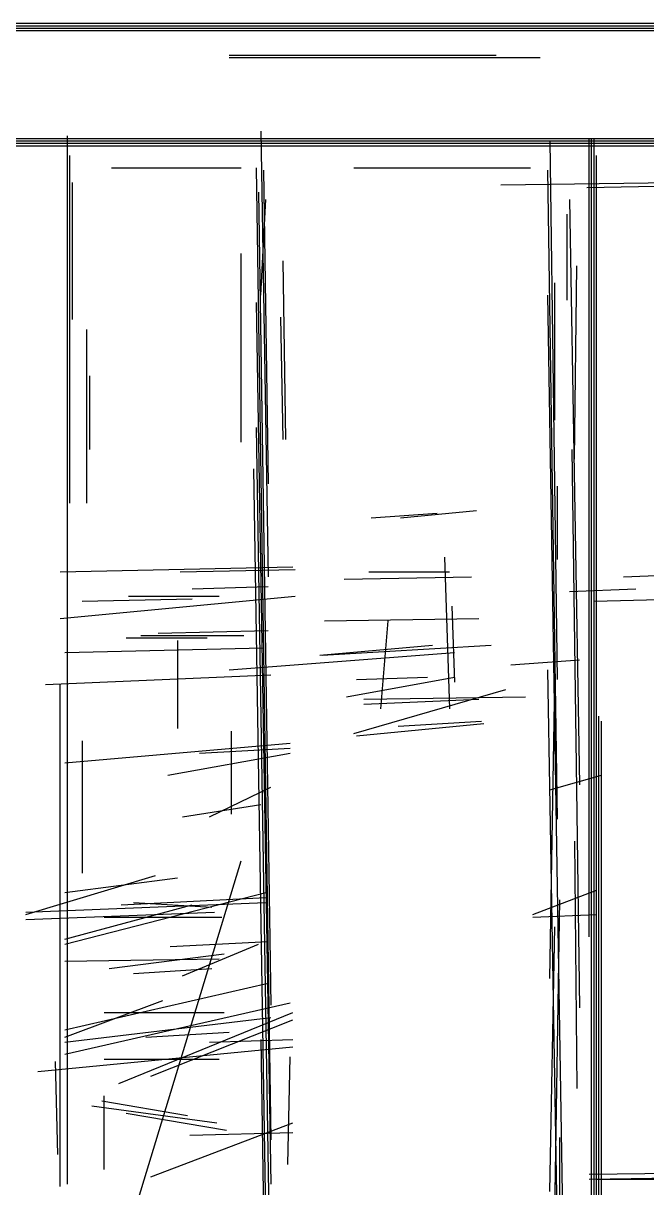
# Model space of a CAD drawing. Header units: metres. Extents: x 0.1 to 46.8, y -33.1 to 0.
# Drawn here: x 33.63 to 36.175, y -11.685 to -6.93 of the extents above; entities that cross this region are included whole.
import ezdxf

# ---------------------------------------------------------------- set-up
doc = ezdxf.new("R2010")
doc.units = ezdxf.units.M
doc.layers.add('Lines', color=7, linetype='Continuous')
doc.layers.add('Walls', color=2, linetype='Continuous')

msp = doc.modelspace()

# ---------------------------------------------------------------- linework, layer by layer
at = {"layer": 'Lines'}
for p, q in [((5.47, -6.93), (39.56, -6.93)), ((22.32, -6.94), (39.56, -6.94)), ((22.32, -6.95), (43, -6.95)), ((22.57, -6.96), (43.01, -6.96)), ((34.47, -7.06), (35.56, -7.06)), ((34.47, -7.07), (35.74, -7.07)), ((34.6, -7.37), (34.63, -9.19)), ((25.45, -7.4), (38.79, -7.4)), ((25.51, -7.41), (40.05, -7.41)), ((33.81, -11.67), (33.81, -7.39)), ((35.78, -7.41), (35.81, -9.61)), ((35.94, -10.66), (35.94, -7.4)), ((35.95, -12.69), (35.95, -7.4)), ((35.96, -12.94), (35.96, -7.4)), ((22.21, -7.42), (42.52, -7.42)), ((22.56, -7.43), (42.53, -7.43)), ((33.82, -8.89), (33.82, -7.47)), ((35.97, -14.13), (35.97, -7.47)), ((33.99, -7.52), (34.52, -7.52)), ((34.58, -7.52), (34.64, -11.49)), ((34.61, -7.53), (34.63, -8.81)), ((34.98, -7.52), (35.7, -7.52)), ((35.77, -7.53), (35.81, -10.18)), ((33.83, -7.58), (33.83, -8.14)), ((35.58, -7.59), (36.99, -7.57)), ((35.93, -7.6), (37.01, -7.58)), ((34.59, -7.62), (34.64, -10.94)), ((34.6, -8.04), (34.62, -7.65)), ((35.86, -7.65), (35.9, -10.04)), ((35.85, -8.06), (35.85, -7.71)), ((34.52, -8.64), (34.52, -7.87)), ((34.69, -7.9), (34.7, -8.63)), ((35.88, -8.71), (35.89, -7.92)), ((35.8, -8.55), (35.8, -7.99)), ((34.58, -8.07), (34.64, -11.67)), ((35.77, -8.04), (35.9, -16.05)), ((34.68, -8.13), (34.69, -8.63)), ((33.89, -8.89), (33.89, -8.18)), ((33.9, -8.37), (33.9, -8.67)), ((34.58, -8.58), (34.7, -16.02)), ((35.87, -8.67), (35.9, -10.95)), ((34.57, -8.75), (34.7, -16.76)), ((35.81, -8.82), (35.81, -9.12)), ((35.05, -8.95), (35.32, -8.93)), ((35.17, -8.95), (35.48, -8.92)), ((35.35, -9.11), (35.37, -9.73)), ((33.78, -9.17), (34.73, -9.15)), ((34.27, -9.17), (34.74, -9.16)), ((35.04, -9.17), (35.37, -9.17)), ((34.94, -9.2), (35.46, -9.19)), ((36.08, -9.19), (36.35, -9.18)), ((33.78, -9.36), (34.74, -9.27)), ((34.06, -9.27), (34.43, -9.27)), ((34.32, -9.24), (34.63, -9.23)), ((35.86, -9.25), (36.13, -9.24)), ((33.87, -9.29), (34.32, -9.28)), ((35.38, -9.31), (35.39, -9.62)), ((35.96, -9.29), (36.35, -9.28)), ((34.86, -9.37), (35.49, -9.36)), ((34.18, -9.42), (34.63, -9.41)), ((35.09, -9.73), (35.12, -9.37)), ((34.05, -9.44), (34.38, -9.44)), ((34.11, -9.43), (34.53, -9.43)), ((34.26, -9.45), (34.26, -9.81)), ((33.8, -9.5), (34.61, -9.48)), ((34.47, -9.57), (35.39, -9.5)), ((34.84, -9.51), (35.3, -9.47)), ((34.85, -9.51), (35.54, -9.47)), ((35.62, -9.55), (35.9, -9.53)), ((33.72, -9.63), (34.64, -9.59)), ((34.95, -9.68), (35.39, -9.6)), ((34.99, -9.61), (35.28, -9.6)), ((35.77, -9.57), (35.87, -15.5)), ((33.78, -11.68), (33.78, -9.63)), ((34.98, -9.83), (35.6, -9.65)), ((35.78, -10.83), (35.8, -9.62)), ((35.02, -9.69), (35.68, -9.68)), ((35.02, -9.71), (35.49, -9.69)), ((34.99, -9.84), (35.51, -9.79)), ((35.16, -9.8), (35.5, -9.78)), ((35.98, -14.47), (35.98, -9.76)), ((35.99, -14.95), (35.99, -9.78)), ((34.48, -10.16), (34.48, -9.82)), ((33.8, -9.95), (34.72, -9.87)), ((33.87, -9.86), (33.87, -10.4)), ((34.35, -9.91), (34.72, -9.89)), ((34.22, -10), (34.72, -9.91)), ((35.78, -10.06), (35.99, -10)), ((34.39, -10.17), (34.64, -10.05)), ((34.28, -10.17), (34.6, -10.12)), ((35.88, -10.27), (35.89, -11.28)), ((34.06, -11.86), (34.52, -10.35)), ((33.64, -10.57), (34.17, -10.41)), ((33.8, -10.48), (34.26, -10.42)), ((33.8, -10.69), (34.62, -10.48)), ((34.03, -10.53), (34.62, -10.5)), ((35.71, -10.57), (35.97, -10.47)), ((33.64, -10.56), (34.62, -10.52)), ((33.8, -10.67), (34.32, -10.53)), ((34.08, -10.52), (34.4, -10.54)), ((35.79, -12.43), (35.82, -10.51)), ((33.64, -10.59), (34.41, -10.56)), ((33.96, -10.58), (34.44, -10.58)), ((35.71, -10.58), (35.97, -10.57)), ((35.78, -11.7), (35.8, -10.62)), ((34.23, -10.7), (34.63, -10.68)), ((34.28, -10.82), (34.59, -10.69)), ((33.98, -10.79), (34.45, -10.73)), ((33.8, -10.76), (34.43, -10.75)), ((34.08, -10.81), (34.4, -10.79)), ((33.8, -11.04), (34.63, -10.85)), ((33.8, -11.07), (34.2, -10.92)), ((33.8, -11.14), (34.72, -10.93)), ((33.96, -10.97), (34.45, -10.97)), ((34.02, -11.26), (34.73, -10.97)), ((33.8, -11.09), (34.64, -10.99)), ((34.15, -11.23), (34.73, -11)), ((34.13, -11.07), (34.47, -11.05)), ((33.69, -11.21), (34.73, -11.11)), ((34.39, -11.09), (34.73, -11.08)), ((34.6, -11.08), (34.64, -13.93)), ((33.76, -11.17), (33.77, -11.55)), ((33.96, -11.16), (34.43, -11.16)), ((34.71, -11.59), (34.72, -11.15)), ((33.96, -11.61), (33.96, -11.31)), ((33.91, -11.35), (34.42, -11.42)), ((33.95, -11.33), (34.3, -11.39)), ((34.05, -11.38), (34.46, -11.45)), ((34.15, -11.64), (34.73, -11.42)), ((34.31, -11.47), (34.73, -11.46)), ((35.82, -11.78), (35.82, -11.48)), ((35.94, -11.65), (38.25, -11.61)), ((35.94, -11.63), (37.56, -11.61)), ((35.97, -11.65), (42.59, -11.65))]:
    msp.add_line(p, q, dxfattribs=at)
at = {"layer": 'Walls'}
for p, q in [((5.47, -6.93), (39.56, -6.93)), ((22.32, -6.94), (39.56, -6.94)), ((22.32, -6.94), (39.56, -6.94)), ((22.32, -6.94), (39.56, -6.94)), ((22.32, -6.95), (43, -6.95)), ((22.32, -6.95), (43, -6.95)), ((22.32, -6.95), (43, -6.95)), ((22.32, -6.95), (43, -6.95)), ((22.57, -6.96), (43.01, -6.96)), ((22.57, -6.96), (43.01, -6.96)), ((22.57, -6.96), (43.01, -6.96)), ((34.47, -7.06), (35.56, -7.06)), ((34.47, -7.07), (35.74, -7.07)), ((34.6, -7.37), (34.63, -9.19)), ((25.45, -7.4), (38.79, -7.4)), ((25.45, -7.4), (38.79, -7.4)), ((25.45, -7.4), (38.79, -7.4)), ((25.45, -7.4), (38.79, -7.4)), ((25.45, -7.4), (38.79, -7.4)), ((25.45, -7.4), (38.79, -7.4)), ((25.45, -7.4), (38.79, -7.4)), ((25.51, -7.41), (40.05, -7.41)), ((25.51, -7.41), (40.05, -7.41)), ((25.51, -7.41), (40.05, -7.41)), ((25.51, -7.41), (40.05, -7.41)), ((25.51, -7.41), (40.05, -7.41)), ((25.51, -7.41), (40.05, -7.41)), ((25.51, -7.41), (40.05, -7.41)), ((33.81, -11.67), (33.81, -7.39)), ((33.81, -11.67), (33.81, -7.39)), ((33.81, -11.67), (33.81, -7.39)), ((33.81, -11.67), (33.81, -7.39)), ((35.78, -7.41), (35.81, -9.61)), ((35.78, -7.41), (35.81, -9.61)), ((35.78, -7.41), (35.81, -9.61)), ((35.78, -7.41), (35.81, -9.61)), ((35.78, -7.41), (35.81, -9.61)), ((35.78, -7.41), (35.81, -9.61)), ((35.78, -7.41), (35.81, -9.61)), ((35.78, -7.41), (35.81, -9.61)), ((35.94, -10.66), (35.94, -7.4)), ((35.94, -10.66), (35.94, -7.4)), ((35.94, -10.66), (35.94, -7.4)), ((35.94, -10.66), (35.94, -7.4)), ((35.94, -10.66), (35.94, -7.4)), ((35.94, -10.66), (35.94, -7.4)), ((35.94, -10.66), (35.94, -7.4)), ((35.94, -10.66), (35.94, -7.4)), ((35.94, -10.66), (35.94, -7.4)), ((35.94, -10.66), (35.94, -7.4)), ((35.94, -10.66), (35.94, -7.4)), ((35.94, -10.66), (35.94, -7.4)), ((35.94, -10.66), (35.94, -7.4)), ((35.95, -12.69), (35.95, -7.4)), ((35.95, -12.69), (35.95, -7.4)), ((35.95, -12.69), (35.95, -7.4)), ((35.95, -12.69), (35.95, -7.4)), ((35.95, -12.69), (35.95, -7.4)), ((35.95, -12.69), (35.95, -7.4)), ((35.95, -12.69), (35.95, -7.4)), ((35.95, -12.69), (35.95, -7.4)), ((35.96, -12.94), (35.96, -7.4)), ((35.96, -12.94), (35.96, -7.4)), ((35.96, -12.94), (35.96, -7.4)), ((35.96, -12.94), (35.96, -7.4)), ((35.96, -12.94), (35.96, -7.4)), ((35.96, -12.94), (35.96, -7.4)), ((35.96, -12.94), (35.96, -7.4)), ((35.96, -12.94), (35.96, -7.4)), ((35.96, -12.94), (35.96, -7.4)), ((22.21, -7.42), (42.52, -7.42)), ((22.21, -7.42), (42.52, -7.42)), ((22.21, -7.42), (42.52, -7.42)), ((22.21, -7.42), (42.52, -7.42)), ((22.21, -7.42), (42.52, -7.42)), ((22.21, -7.42), (42.52, -7.42)), ((22.21, -7.42), (42.52, -7.42)), ((22.21, -7.42), (42.52, -7.42)), ((22.21, -7.42), (42.52, -7.42)), ((22.56, -7.43), (42.53, -7.43)), ((22.56, -7.43), (42.53, -7.43)), ((22.56, -7.43), (42.53, -7.43)), ((22.56, -7.43), (42.53, -7.43)), ((22.56, -7.43), (42.53, -7.43)), ((22.56, -7.43), (42.53, -7.43)), ((22.56, -7.43), (42.53, -7.43)), ((22.56, -7.43), (42.53, -7.43)), ((22.56, -7.43), (42.53, -7.43)), ((33.82, -8.89), (33.82, -7.47)), ((33.82, -8.89), (33.82, -7.47)), ((33.82, -8.89), (33.82, -7.47)), ((33.82, -8.89), (33.82, -7.47)), ((35.97, -14.13), (35.97, -7.47)), ((35.97, -14.13), (35.97, -7.47)), ((35.97, -14.13), (35.97, -7.47)), ((35.97, -14.13), (35.97, -7.47)), ((35.97, -14.13), (35.97, -7.47)), ((35.97, -14.13), (35.97, -7.47)), ((35.97, -14.13), (35.97, -7.47)), ((35.97, -14.13), (35.97, -7.47)), ((35.97, -14.13), (35.97, -7.47)), ((34.58, -7.52), (34.64, -11.49)), ((34.58, -7.52), (34.64, -11.49)), ((34.58, -7.52), (34.64, -11.49)), ((34.61, -7.53), (34.63, -8.81)), ((34.98, -7.52), (35.7, -7.52)), ((34.98, -7.52), (35.7, -7.52)), ((35.77, -7.53), (35.81, -10.18)), ((35.77, -7.53), (35.81, -10.18)), ((35.77, -7.53), (35.81, -10.18)), ((35.77, -7.53), (35.81, -10.18)), ((35.77, -7.53), (35.81, -10.18)), ((35.77, -7.53), (35.81, -10.18)), ((35.77, -7.53), (35.81, -10.18)), ((35.77, -7.53), (35.81, -10.18)), ((35.77, -7.53), (35.81, -10.18)), ((35.77, -7.53), (35.81, -10.18)), ((33.83, -7.58), (33.83, -8.14)), ((33.83, -7.58), (33.83, -8.14)), ((33.83, -7.58), (33.83, -8.14)), ((35.58, -7.59), (36.99, -7.57)), ((35.58, -7.59), (36.99, -7.57)), ((35.93, -7.6), (37.01, -7.58)), ((35.93, -7.6), (37.01, -7.58)), ((35.93, -7.6), (37.01, -7.58)), ((34.59, -7.62), (34.64, -10.94)), ((34.59, -7.62), (34.64, -10.94)), ((34.59, -7.62), (34.64, -10.94)), ((35.86, -7.65), (35.9, -10.04)), ((35.86, -7.65), (35.9, -10.04)), ((35.86, -7.65), (35.9, -10.04)), ((35.86, -7.65), (35.9, -10.04)), ((35.86, -7.65), (35.9, -10.04)), ((35.86, -7.65), (35.9, -10.04)), ((35.86, -7.65), (35.9, -10.04)), ((35.86, -7.65), (35.9, -10.04)), ((35.86, -7.65), (35.9, -10.04)), ((35.86, -7.65), (35.9, -10.04)), ((34.52, -8.64), (34.52, -7.87)), ((34.52, -8.64), (34.52, -7.87)), ((34.52, -8.64), (34.52, -7.87)), ((34.52, -8.64), (34.52, -7.87)), ((34.52, -8.64), (34.52, -7.87)), ((34.69, -7.9), (34.7, -8.63)), ((35.88, -8.71), (35.89, -7.92)), ((35.88, -8.71), (35.89, -7.92)), ((35.88, -8.71), (35.89, -7.92)), ((35.88, -8.71), (35.89, -7.92)), ((35.88, -8.71), (35.89, -7.92)), ((35.88, -8.71), (35.89, -7.92)), ((35.88, -8.71), (35.89, -7.92)), ((35.8, -8.55), (35.8, -7.99)), ((35.8, -8.55), (35.8, -7.99)), ((35.8, -8.55), (35.8, -7.99)), ((35.8, -8.55), (35.8, -7.99)), ((35.8, -8.55), (35.8, -7.99)), ((35.8, -8.55), (35.8, -7.99)), ((35.8, -8.55), (35.8, -7.99)), ((34.58, -8.07), (34.64, -11.67)), ((34.58, -8.07), (34.64, -11.67)), ((34.58, -8.07), (34.64, -11.67)), ((35.77, -8.04), (35.9, -16.05)), ((35.77, -8.04), (35.9, -16.05)), ((35.77, -8.04), (35.9, -16.05)), ((35.77, -8.04), (35.9, -16.05)), ((35.77, -8.04), (35.9, -16.05)), ((35.77, -8.04), (35.9, -16.05)), ((35.77, -8.04), (35.9, -16.05)), ((35.77, -8.04), (35.9, -16.05)), ((35.77, -8.04), (35.9, -16.05)), ((34.68, -8.13), (34.69, -8.63)), ((34.68, -8.13), (34.69, -8.63)), ((33.89, -8.89), (33.89, -8.18)), ((33.89, -8.89), (33.89, -8.18)), ((33.89, -8.89), (33.89, -8.18)), ((33.89, -8.89), (33.89, -8.18)), ((33.89, -8.89), (33.89, -8.18)), ((34.58, -8.58), (34.7, -16.02)), ((34.58, -8.58), (34.7, -16.02)), ((34.58, -8.58), (34.7, -16.02)), ((35.87, -8.67), (35.9, -10.95)), ((35.87, -8.67), (35.9, -10.95)), ((35.87, -8.67), (35.9, -10.95)), ((35.87, -8.67), (35.9, -10.95)), ((35.87, -8.67), (35.9, -10.95)), ((35.87, -8.67), (35.9, -10.95)), ((35.87, -8.67), (35.9, -10.95)), ((35.87, -8.67), (35.9, -10.95)), ((35.87, -8.67), (35.9, -10.95)), ((35.87, -8.67), (35.9, -10.95)), ((35.87, -8.67), (35.9, -10.95)), ((34.57, -8.75), (34.7, -16.76)), ((34.57, -8.75), (34.7, -16.76)), ((34.57, -8.75), (34.7, -16.76)), ((35.35, -9.11), (35.37, -9.73)), ((35.35, -9.11), (35.37, -9.73)), ((35.35, -9.11), (35.37, -9.73)), ((35.35, -9.11), (35.37, -9.73)), ((35.35, -9.11), (35.37, -9.73)), ((35.35, -9.11), (35.37, -9.73)), ((33.78, -9.17), (34.73, -9.15)), ((33.78, -9.17), (34.73, -9.15)), ((33.78, -9.17), (34.73, -9.15)), ((33.78, -9.17), (34.73, -9.15)), ((33.78, -9.17), (34.73, -9.15)), ((34.94, -9.2), (35.46, -9.19)), ((34.94, -9.2), (35.46, -9.19)), ((34.94, -9.2), (35.46, -9.19)), ((34.94, -9.2), (35.46, -9.19)), ((34.94, -9.2), (35.46, -9.19)), ((33.78, -9.36), (34.74, -9.27)), ((33.78, -9.36), (34.74, -9.27)), ((33.78, -9.36), (34.74, -9.27)), ((33.78, -9.36), (34.74, -9.27)), ((33.78, -9.36), (34.74, -9.27)), ((33.78, -9.36), (34.74, -9.27)), ((34.86, -9.37), (35.49, -9.36)), ((34.86, -9.37), (35.49, -9.36)), ((34.86, -9.37), (35.49, -9.36)), ((34.86, -9.37), (35.49, -9.36)), ((33.8, -9.5), (34.61, -9.48)), ((33.8, -9.5), (34.61, -9.48)), ((33.8, -9.5), (34.61, -9.48)), ((33.8, -9.5), (34.61, -9.48)), ((33.8, -9.5), (34.61, -9.48)), ((34.47, -9.57), (35.39, -9.5)), ((34.47, -9.57), (35.39, -9.5)), ((34.47, -9.57), (35.39, -9.5)), ((34.47, -9.57), (35.39, -9.5)), ((34.47, -9.57), (35.39, -9.5)), ((34.47, -9.57), (35.39, -9.5)), ((34.47, -9.57), (35.39, -9.5)), ((34.47, -9.57), (35.39, -9.5)), ((34.47, -9.57), (35.39, -9.5)), ((34.47, -9.57), (35.39, -9.5)), ((34.47, -9.57), (35.39, -9.5)), ((34.85, -9.51), (35.54, -9.47)), ((34.85, -9.51), (35.54, -9.47)), ((34.85, -9.51), (35.54, -9.47)), ((34.85, -9.51), (35.54, -9.47)), ((33.72, -9.63), (34.64, -9.59)), ((33.72, -9.63), (34.64, -9.59)), ((33.72, -9.63), (34.64, -9.59)), ((33.72, -9.63), (34.64, -9.59)), ((33.72, -9.63), (34.64, -9.59)), ((35.77, -9.57), (35.87, -15.5)), ((35.77, -9.57), (35.87, -15.5)), ((35.77, -9.57), (35.87, -15.5)), ((35.77, -9.57), (35.87, -15.5)), ((35.77, -9.57), (35.87, -15.5)), ((35.77, -9.57), (35.87, -15.5)), ((35.77, -9.57), (35.87, -15.5)), ((35.77, -9.57), (35.87, -15.5)), ((35.77, -9.57), (35.87, -15.5)), ((33.78, -11.68), (33.78, -9.63)), ((33.78, -11.68), (33.78, -9.63)), ((33.78, -11.68), (33.78, -9.63)), ((33.78, -11.68), (33.78, -9.63)), ((35.78, -10.83), (35.8, -9.62)), ((35.78, -10.83), (35.8, -9.62)), ((35.78, -10.83), (35.8, -9.62)), ((35.78, -10.83), (35.8, -9.62)), ((35.78, -10.83), (35.8, -9.62)), ((35.78, -10.83), (35.8, -9.62)), ((35.78, -10.83), (35.8, -9.62)), ((35.78, -10.83), (35.8, -9.62)), ((35.02, -9.69), (35.68, -9.68)), ((35.02, -9.69), (35.68, -9.68)), ((35.02, -9.69), (35.68, -9.68)), ((35.02, -9.69), (35.68, -9.68)), ((35.02, -9.69), (35.68, -9.68)), ((34.99, -9.84), (35.51, -9.79)), ((34.99, -9.84), (35.51, -9.79)), ((34.99, -9.84), (35.51, -9.79)), ((34.99, -9.84), (35.51, -9.79)), ((34.99, -9.84), (35.51, -9.79)), ((34.99, -9.84), (35.51, -9.79)), ((35.98, -14.47), (35.98, -9.76)), ((35.98, -14.47), (35.98, -9.76)), ((35.98, -14.47), (35.98, -9.76)), ((35.98, -14.47), (35.98, -9.76)), ((35.98, -14.47), (35.98, -9.76)), ((35.98, -14.47), (35.98, -9.76)), ((35.98, -14.47), (35.98, -9.76)), ((35.98, -14.47), (35.98, -9.76)), ((35.98, -14.47), (35.98, -9.76)), ((35.98, -14.47), (35.98, -9.76)), ((35.99, -14.95), (35.99, -9.78)), ((35.99, -14.95), (35.99, -9.78)), ((35.99, -14.95), (35.99, -9.78)), ((35.99, -14.95), (35.99, -9.78)), ((35.99, -14.95), (35.99, -9.78)), ((35.99, -14.95), (35.99, -9.78)), ((35.99, -14.95), (35.99, -9.78)), ((35.99, -14.95), (35.99, -9.78)), ((35.99, -14.95), (35.99, -9.78)), ((33.8, -9.95), (34.72, -9.87)), ((33.8, -9.95), (34.72, -9.87)), ((33.8, -9.95), (34.72, -9.87)), ((33.8, -9.95), (34.72, -9.87)), ((33.8, -9.95), (34.72, -9.87)), ((33.8, -9.95), (34.72, -9.87)), ((33.8, -9.95), (34.72, -9.87)), ((33.8, -9.95), (34.72, -9.87)), ((33.8, -9.95), (34.72, -9.87)), ((33.8, -9.95), (34.72, -9.87)), ((33.87, -9.86), (33.87, -10.4)), ((33.87, -9.86), (33.87, -10.4)), ((33.87, -9.86), (33.87, -10.4)), ((33.87, -9.86), (33.87, -10.4)), ((33.87, -9.86), (33.87, -10.4)), ((33.87, -9.86), (33.87, -10.4)), ((33.87, -9.86), (33.87, -10.4)), ((34.22, -10), (34.72, -9.91)), ((34.22, -10), (34.72, -9.91)), ((34.22, -10), (34.72, -9.91)), ((34.22, -10), (34.72, -9.91)), ((34.22, -10), (34.72, -9.91)), ((34.22, -10), (34.72, -9.91)), ((34.22, -10), (34.72, -9.91)), ((34.22, -10), (34.72, -9.91)), ((34.22, -10), (34.72, -9.91)), ((34.22, -10), (34.72, -9.91)), ((34.22, -10), (34.72, -9.91)), ((34.22, -10), (34.72, -9.91)), ((35.88, -10.27), (35.89, -11.28)), ((35.88, -10.27), (35.89, -11.28)), ((35.88, -10.27), (35.89, -11.28)), ((35.88, -10.27), (35.89, -11.28)), ((35.88, -10.27), (35.89, -11.28)), ((35.88, -10.27), (35.89, -11.28)), ((35.88, -10.27), (35.89, -11.28)), ((35.88, -10.27), (35.89, -11.28)), ((35.88, -10.27), (35.89, -11.28)), ((33.64, -10.57), (34.17, -10.41)), ((33.64, -10.57), (34.17, -10.41)), ((33.64, -10.57), (34.17, -10.41)), ((33.64, -10.57), (34.17, -10.41)), ((33.64, -10.57), (34.17, -10.41)), ((33.64, -10.57), (34.17, -10.41)), ((33.8, -10.69), (34.62, -10.48)), ((33.8, -10.69), (34.62, -10.48)), ((33.8, -10.69), (34.62, -10.48)), ((33.8, -10.69), (34.62, -10.48)), ((33.8, -10.69), (34.62, -10.48)), ((33.8, -10.69), (34.62, -10.48)), ((33.8, -10.69), (34.62, -10.48)), ((33.8, -10.69), (34.62, -10.48)), ((33.8, -10.69), (34.62, -10.48)), ((33.8, -10.69), (34.62, -10.48)), ((34.03, -10.53), (34.62, -10.5)), ((34.03, -10.53), (34.62, -10.5)), ((34.03, -10.53), (34.62, -10.5)), ((34.03, -10.53), (34.62, -10.5)), ((34.03, -10.53), (34.62, -10.5)), ((34.03, -10.53), (34.62, -10.5)), ((34.03, -10.53), (34.62, -10.5)), ((34.03, -10.53), (34.62, -10.5)), ((34.03, -10.53), (34.62, -10.5)), ((33.64, -10.56), (34.62, -10.52)), ((33.64, -10.56), (34.62, -10.52)), ((33.64, -10.56), (34.62, -10.52)), ((33.64, -10.56), (34.62, -10.52)), ((33.64, -10.56), (34.62, -10.52)), ((33.64, -10.56), (34.62, -10.52)), ((33.8, -10.67), (34.32, -10.53)), ((33.8, -10.67), (34.32, -10.53)), ((33.8, -10.67), (34.32, -10.53)), ((33.8, -10.67), (34.32, -10.53)), ((33.8, -10.67), (34.32, -10.53)), ((33.8, -10.67), (34.32, -10.53)), ((33.8, -10.67), (34.32, -10.53)), ((33.8, -10.67), (34.32, -10.53)), ((33.8, -10.67), (34.32, -10.53)), ((35.79, -12.43), (35.82, -10.51)), ((35.79, -12.43), (35.82, -10.51)), ((35.79, -12.43), (35.82, -10.51)), ((35.79, -12.43), (35.82, -10.51)), ((35.79, -12.43), (35.82, -10.51)), ((35.79, -12.43), (35.82, -10.51)), ((35.79, -12.43), (35.82, -10.51)), ((35.79, -12.43), (35.82, -10.51)), ((33.64, -10.59), (34.41, -10.56)), ((33.64, -10.59), (34.41, -10.56)), ((33.64, -10.59), (34.41, -10.56)), ((33.64, -10.59), (34.41, -10.56)), ((33.64, -10.59), (34.41, -10.56)), ((33.64, -10.59), (34.41, -10.56)), ((35.78, -11.7), (35.8, -10.62)), ((35.78, -11.7), (35.8, -10.62)), ((35.78, -11.7), (35.8, -10.62)), ((35.78, -11.7), (35.8, -10.62)), ((35.78, -11.7), (35.8, -10.62)), ((33.8, -10.76), (34.43, -10.75)), ((33.8, -10.76), (34.43, -10.75)), ((33.8, -10.76), (34.43, -10.75)), ((33.8, -10.76), (34.43, -10.75)), ((33.8, -10.76), (34.43, -10.75)), ((33.8, -10.76), (34.43, -10.75)), ((33.8, -11.04), (34.63, -10.85)), ((33.8, -11.04), (34.63, -10.85)), ((33.8, -11.04), (34.63, -10.85)), ((33.8, -11.04), (34.63, -10.85)), ((33.8, -11.04), (34.63, -10.85)), ((33.8, -11.04), (34.63, -10.85)), ((33.8, -11.04), (34.63, -10.85)), ((33.8, -11.04), (34.63, -10.85)), ((33.8, -11.14), (34.72, -10.93)), ((33.8, -11.14), (34.72, -10.93)), ((33.8, -11.14), (34.72, -10.93)), ((33.8, -11.14), (34.72, -10.93)), ((33.8, -11.14), (34.72, -10.93)), ((33.8, -11.14), (34.72, -10.93)), ((34.02, -11.26), (34.73, -10.97)), ((34.02, -11.26), (34.73, -10.97)), ((34.02, -11.26), (34.73, -10.97)), ((34.02, -11.26), (34.73, -10.97)), ((34.02, -11.26), (34.73, -10.97)), ((33.8, -11.09), (34.64, -10.99)), ((33.8, -11.09), (34.64, -10.99)), ((33.8, -11.09), (34.64, -10.99)), ((33.8, -11.09), (34.64, -10.99)), ((33.8, -11.09), (34.64, -10.99)), ((33.8, -11.09), (34.64, -10.99)), ((33.8, -11.09), (34.64, -10.99)), ((33.8, -11.09), (34.64, -10.99)), ((34.15, -11.23), (34.73, -11)), ((34.15, -11.23), (34.73, -11)), ((34.15, -11.23), (34.73, -11)), ((34.15, -11.23), (34.73, -11)), ((34.15, -11.23), (34.73, -11)), ((33.69, -11.21), (34.73, -11.11)), ((33.69, -11.21), (34.73, -11.11)), ((33.69, -11.21), (34.73, -11.11)), ((33.69, -11.21), (34.73, -11.11)), ((33.69, -11.21), (34.73, -11.11)), ((33.69, -11.21), (34.73, -11.11)), ((33.69, -11.21), (34.73, -11.11)), ((33.69, -11.21), (34.73, -11.11)), ((33.69, -11.21), (34.73, -11.11)), ((33.69, -11.21), (34.73, -11.11)), ((34.6, -11.08), (34.64, -13.93)), ((34.6, -11.08), (34.64, -13.93)), ((34.6, -11.08), (34.64, -13.93)), ((33.91, -11.35), (34.42, -11.42)), ((33.91, -11.35), (34.42, -11.42)), ((33.91, -11.35), (34.42, -11.42)), ((33.91, -11.35), (34.42, -11.42)), ((33.91, -11.35), (34.42, -11.42)), ((34.15, -11.64), (34.73, -11.42)), ((34.15, -11.64), (34.73, -11.42)), ((34.15, -11.64), (34.73, -11.42)), ((34.15, -11.64), (34.73, -11.42)), ((35.94, -11.65), (38.25, -11.61)), ((35.94, -11.65), (38.25, -11.61)), ((35.94, -11.65), (38.25, -11.61)), ((35.94, -11.65), (38.25, -11.61)), ((35.94, -11.65), (38.25, -11.61)), ((35.94, -11.63), (37.56, -11.61)), ((35.94, -11.65), (38.25, -11.61)), ((35.94, -11.63), (37.56, -11.61)), ((35.94, -11.63), (37.56, -11.61)), ((35.97, -11.65), (42.59, -11.65)), ((35.97, -11.65), (42.59, -11.65)), ((35.97, -11.65), (42.59, -11.65)), ((35.97, -11.65), (42.59, -11.65)), ((35.97, -11.65), (42.59, -11.65)), ((35.97, -11.65), (42.59, -11.65)), ((35.97, -11.65), (42.59, -11.65)), ((35.97, -11.65), (42.59, -11.65)), ((35.97, -11.65), (42.59, -11.65)), ((35.97, -11.65), (42.59, -11.65)), ((35.97, -11.65), (42.59, -11.65)), ((35.97, -11.65), (42.59, -11.65)), ((35.97, -11.65), (42.59, -11.65)), ((35.97, -11.65), (42.59, -11.65)), ((35.97, -11.65), (42.59, -11.65))]:
    msp.add_line(p, q, dxfattribs=at)

doc.saveas('drawing.dxf')
